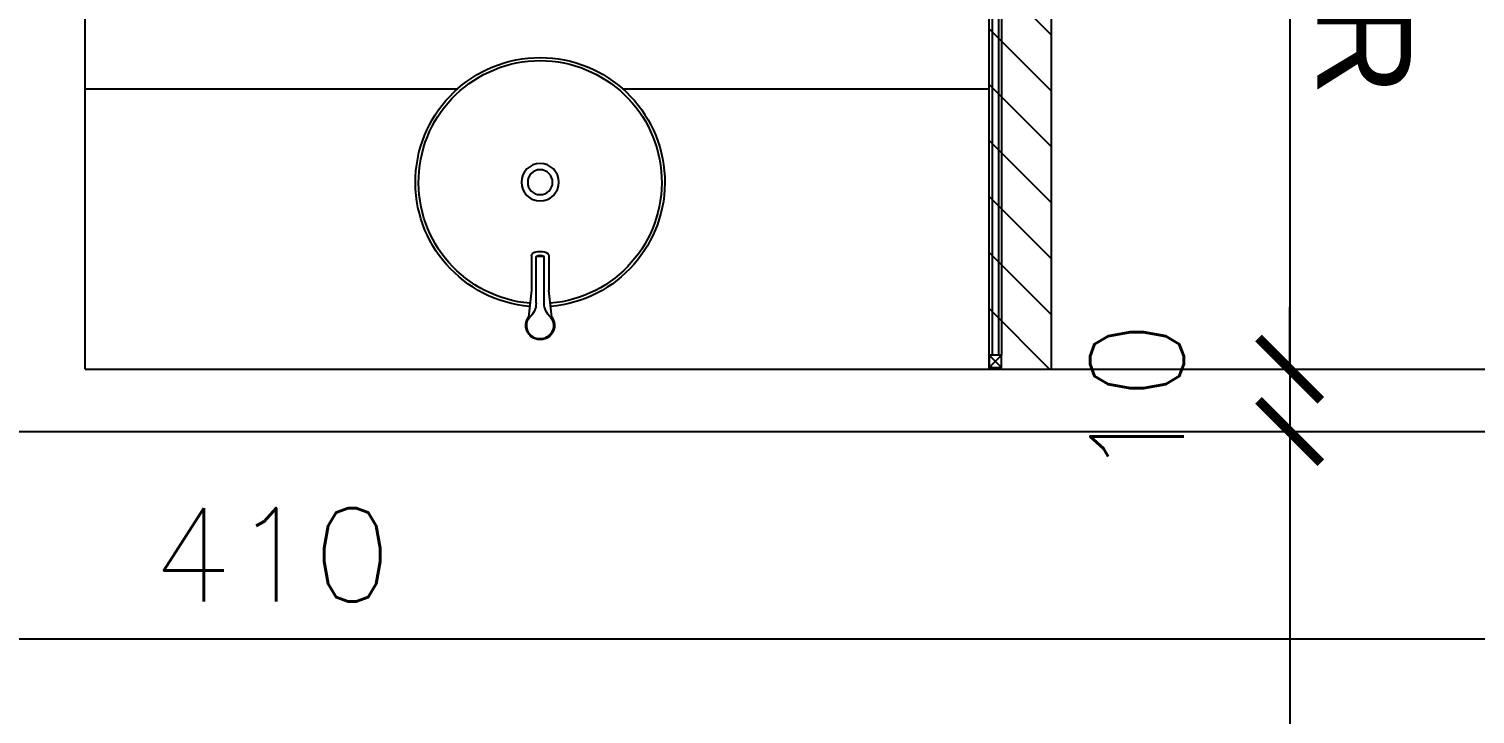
# Model space of a CAD drawing. Header units: centimetres. Extents: x -2093 to 438, y -64 to 4985.
# Drawn here: x -674 to -442, y 1162.7 to 1272.6 of the extents above; entities that cross this region are included whole.
import ezdxf
from ezdxf.xclip import XClip

# ---------------------------------------------------------------- set-up
doc = ezdxf.new("R2010")
doc.units = ezdxf.units.CM
doc.header["$LTSCALE"] = 100
doc.header["$MEASUREMENT"] = 0
doc.header["$XCLIPFRAME"] = 0
for name, color, linetype in [('A0-01 FLOOR PLANS$0$BATH FIXTURES', 85, 'Continuous'), ('A0-01 FLOOR PLANS$0$COUNTERS', 85, 'Continuous'), ('A0-01 FLOOR PLANS$0$DIM IN', 1, 'Continuous'), ('A0-01 FLOOR PLANS$0$DOOR', 1, 'Continuous'), ('A0-01 FLOOR PLANS$0$TEXT', 3, 'Continuous'), ('A0-01 FLOOR PLANS$0$THRESHOLD', 8, 'Continuous'), ('A0-01 FLOOR PLANS$0$TILE', 252, 'Continuous'), ('A0-01 FLOOR PLANS$0$WALL-01', 7, 'Continuous'), ('DIM IN', 1, 'Continuous')]:
    doc.layers.add(name, color=color, linetype=linetype)
doc.styles.add('A0-01 FLOOR PLANS$0$22', font='romans.shx')
doc.styles.add('A0-01 FLOOR PLANS$0$ART-PS-1', font='arial.ttf', dxfattribs={"height": 20})
doc.dimstyles.new('A0-01 FLOOR PLANS$0$100', dxfattribs={"dimtxt": 15, "dimasz": 10, "dimexe": 8, "dimexo": 12, "dimgap": 6, "dimtad": 1, "dimdec": 0, "dimzin": 0, "dimdsep": 46, "dimtxsty": 'A0-01 FLOOR PLANS$0$22', "dimblk": 'A0-01 FLOOR PLANS$0$_ARCHTICK', "dimcen": 30, "dimdle": 8, "dimclrd": 1, "dimclre": 1, "dimclrt": 2, "dimadec": 0, "dimazin": 0, "dimtfac": 1, "dimtdec": 0, "dimtmove": 2, "dimatfit": 3, "dimldrblk": 'A0-01 FLOOR PLANS$0$_OBLIQUE', "dimfxl": 100, "dimtolj": 1, "dimtzin": 0, "dimarcsym": 0})

# ---------------------------------------------------------------- blocks, each defined once
blk = doc.blocks.new('A0-01 FLOOR PLANS$0$Bath_WashBasin_D-40_01')
for p, q in [((-1.4, -7.96), (-1.88, -3.63)), ((1.88, -3.63), (1.4, -7.96)), ((-0.65, -5.9), (-0.65, -13.37)), ((0.65, -5.9), (0.65, -13.37)), ((-1.4, -13.5), (-1.4, -7.96)), ((1.4, -13.5), (1.4, -7.96)), ((0.65, -13.37), (-0.65, -13.37))]:
    blk.add_line(p, q)
for radius in [3, 2]:
    blk.add_circle((0, -25.3), radius)
for centre, radius, start, end in [((0, -2.3), 2.3, 324.6388, 215.3612), ((0, -2.3), 2.15, 320.9725, 219.0275), ((-3.61, -5.89), 2.96, 359.8082, 49.0473), ((3.61, -5.89), 2.96, 130.9527, 180.1918), ((0, -25.3), 20, 94.8311, 85.1689), ((0, -25.3), 19.5, 94.7941, 85.2059), ((0, -12.55), 1.05, 231.7534, 308.2466)]:
    blk.add_arc(centre, radius, start, end)
blk.add_ellipse((0, -13.5), major_axis=(-1.4, 0), ratio=0.500001, start_param=6.283185, end_param=9.424778)
blk = doc.blocks.new('A0-01 FLOOR PLANS$0$A$Cfdf14f78')
at = {"layer": 'A0-01 FLOOR PLANS$0$THRESHOLD', "transparency": 33554687}
h = blk.add_hatch(dxfattribs=at)
h.set_pattern_fill('ANSI31', color=256, scale=2, angle=360)
h.set_pattern_definition([(45, (3115.114, -933.269), (-4.490128, 4.490128), [])])
h.paths.add_polyline_path([(0, -210), (0, 0), (-10, 0), (-10, -210)])
at = {"layer": 'A0-01 FLOOR PLANS$0$DOOR'}
for p, q in [((-10, -0.27), (-8, -2.27)), ((-8, -0.27), (-10, -2.27)), ((-9.5, -63.97), (-9.5, -2.27)), ((-8.5, -63.97), (-8.5, -2.27)), ((-10, -63.97), (-8, -65.97)), ((-8, -63.97), (-10, -65.97)), ((-8, -73.97), (-13.71, -73.97)), ((-8, -75.97), (-13.71, -75.97)), ((-10, -210), (-8, -208)), ((-8, -210), (-10, -208))]:
    blk.add_line(p, q, dxfattribs=at)
for points in [[(-8, -2.27), (-10, -2.27), (-10, -0.27), (-8, -0.27)], [(-8, -63.97), (-8, -2.27), (-10, -2.27), (-10, -63.97)], [(-8, -65.97), (-10, -65.97), (-10, -63.97), (-8, -63.97)], [(-7.5, -63.97), (-6.5, -63.97), (-6.5, -143.97), (-7.5, -143.97)], [(-9.5, -208), (-8.5, -208), (-8.5, -128.97), (-9.5, -128.97)], [(-8, -208), (-10, -208), (-10, -210), (-8, -210)]]:
    blk.add_lwpolyline(points, close=True, dxfattribs=at)
for points in [[(-8, -65.97), (-8, -143.97), (-6, -143.97), (-6, -63.97), (-8, -63.97)], [(-8, -208), (-8, -128.97), (-10, -128.97), (-10, -208)]]:
    blk.add_lwpolyline(points, dxfattribs=at)
blk.add_circle((-16, -74.97), 2.5, dxfattribs=at)
at = {"layer": 'A0-01 FLOOR PLANS$0$TILE', "color": 8}
for p, q in [((-10, 0), (-10, -210)), ((0, 0), (0, -210))]:
    blk.add_line(p, q, dxfattribs=at)
blk = doc.blocks.new('A0-01 FLOOR PLANS$0$_ARCHTICK')
at = {"color": 0, "linetype": 'ByBlock', "const_width": 0.15}
blk.add_lwpolyline([(-0.5, -0.5), (0.5, 0.5)], dxfattribs=at)
blk = doc.blocks.new('*D256')
at = {"layer": 'A0-01 FLOOR PLANS$0$DIM IN', "color": 1, "lineweight": -2, "transparency": 16777216}
for p, q in [((-840, 1196), (-840, 1166.7)), ((-430, 1196), (-430, 1166.7)), ((-422, 1174.7), (-848, 1174.7))]:
    blk.add_line(p, q, dxfattribs=at)
at = {"layer": 'Defpoints', "color": 0, "transparency": 16777216}
for p in [(-840, 1208), (-430, 1208), (-840, 1174.7)]:
    blk.add_point(p, dxfattribs=at)
at = {"layer": 'A0-01 FLOOR PLANS$0$DIM IN', "color": 1, "lineweight": -2, "transparency": 16777216, "xscale": 10, "yscale": 10, "zscale": 10, "rotation": 180}
blk.add_blockref('A0-01 FLOOR PLANS$0$_ARCHTICK', (-840, 1174.7), dxfattribs=at)
at = {"layer": 'A0-01 FLOOR PLANS$0$DIM IN', "color": 1, "lineweight": -2, "transparency": 16777216, "xscale": 10, "yscale": 10, "zscale": 10}
blk.add_blockref('A0-01 FLOOR PLANS$0$_ARCHTICK', (-430, 1174.7), dxfattribs=at)
at = {"layer": 'A0-01 FLOOR PLANS$0$DIM IN', "color": 2, "transparency": 16777216, "insert": (-635, 1188.2), "char_height": 15, "attachment_point": 5, "style": 'A0-01 FLOOR PLANS$0$22'}
blk.add_mtext('\\A1;410', dxfattribs=at)
blk = doc.blocks.new('A0-01 FLOOR PLANS$0$_OBLIQUE')
at = {"color": 0, "linetype": 'ByBlock'}
blk.add_line((-0.5, -0.5), (0.5, 0.5), dxfattribs=at)
blk = doc.blocks.new('*D316')
at = {"layer": 'A0-01 FLOOR PLANS$0$DIM IN', "color": 1, "lineweight": -2, "transparency": 16777216}
for p, q in [((-471.77, 1436), (-471.77, 1210)), ((-483.77, 1428), (-479.77, 1428)), ((-483.77, 1218), (-479.77, 1218))]:
    blk.add_line(p, q, dxfattribs=at)
at = {"layer": 'Defpoints', "color": 0, "transparency": 16777216}
for p in [(-471.77, 1428), (-471.77, 1218), (-471.77, 1218)]:
    blk.add_point(p, dxfattribs=at)
at = {"layer": 'A0-01 FLOOR PLANS$0$DIM IN', "color": 1, "lineweight": -2, "transparency": 16777216, "xscale": 10, "yscale": 10, "zscale": 10}
for p, rotation in [((-471.77, 1428), 90), ((-471.77, 1218), 270)]:
    blk.add_blockref('A0-01 FLOOR PLANS$0$_ARCHTICK', p, dxfattribs=dict(at, rotation=rotation))
at = {"layer": 'A0-01 FLOOR PLANS$0$DIM IN', "color": 2, "transparency": 16777216, "insert": (-485.27, 1323), "char_height": 15, "attachment_point": 5, "rotation": 90, "style": 'A0-01 FLOOR PLANS$0$22'}
blk.add_mtext('\\A1;210', dxfattribs=at)
blk = doc.blocks.new('*D317')
at = {"layer": 'A0-01 FLOOR PLANS$0$DIM IN', "color": 1, "lineweight": -2, "transparency": 16777216}
for p, q in [((-471.77, 1218), (-471.77, 1228)), ((-483.77, 1218), (-479.77, 1218)), ((-471.77, 1218), (-471.77, 1208)), ((-483.77, 1208), (-479.77, 1208)), ((-471.77, 1208), (-471.77, 1198))]:
    blk.add_line(p, q, dxfattribs=at)
at = {"layer": 'Defpoints', "color": 0, "transparency": 16777216}
for p in [(-471.77, 1218), (-471.77, 1208), (-471.77, 1208)]:
    blk.add_point(p, dxfattribs=at)
at = {"layer": 'A0-01 FLOOR PLANS$0$DIM IN', "color": 1, "lineweight": -2, "transparency": 16777216, "xscale": 10, "yscale": 10, "zscale": 10}
for p, rotation in [((-471.77, 1218), 270), ((-471.77, 1208), 90)]:
    blk.add_blockref('A0-01 FLOOR PLANS$0$_ARCHTICK', p, dxfattribs=dict(at, rotation=rotation))
at = {"layer": 'A0-01 FLOOR PLANS$0$DIM IN', "color": 2, "transparency": 16777216, "insert": (-496.27, 1213), "char_height": 15, "attachment_point": 5, "rotation": 90, "style": 'A0-01 FLOOR PLANS$0$22'}
blk.add_mtext('\\A1;10', dxfattribs=at)
blk = doc.blocks.new('*D318')
at = {"layer": 'A0-01 FLOOR PLANS$0$DIM IN', "color": 1, "lineweight": -2, "transparency": 16777216}
for p, q in [((-471.77, 1216), (-471.77, 780)), ((-483.77, 1208), (-479.77, 1208)), ((-483.77, 788), (-479.77, 788))]:
    blk.add_line(p, q, dxfattribs=at)
at = {"layer": 'Defpoints', "color": 0, "transparency": 16777216}
for p in [(-471.77, 1208), (-471.77, 788), (-471.77, 788)]:
    blk.add_point(p, dxfattribs=at)
at = {"layer": 'A0-01 FLOOR PLANS$0$DIM IN', "color": 1, "lineweight": -2, "transparency": 16777216, "xscale": 10, "yscale": 10, "zscale": 10}
for p, rotation in [((-471.77, 1208), 90), ((-471.77, 788), 270)]:
    blk.add_blockref('A0-01 FLOOR PLANS$0$_ARCHTICK', p, dxfattribs=dict(at, rotation=rotation))
at = {"layer": 'A0-01 FLOOR PLANS$0$DIM IN', "color": 2, "transparency": 16777216, "insert": (-517.67, 998), "char_height": 15, "attachment_point": 5, "rotation": 90, "style": 'A0-01 FLOOR PLANS$0$22'}
blk.add_mtext('\\A1;420', dxfattribs=at)
blk = doc.blocks.new('A0-01 FLOOR PLANS')
at = {"layer": 'A0-01 FLOOR PLANS$0$COUNTERS'}
for p, q in [((-665, 1263), (-605.22, 1263)), ((-578.77, 1263), (-520, 1263))]:
    blk.add_line(p, q, dxfattribs=at)
at = {"layer": 'A0-01 FLOOR PLANS$0$WALL-01'}
for p, q in [((-665, 1218), (-665, 1288.11)), ((-665, 1218), (-430, 1218)), ((-840, 1208), (-430, 1208))]:
    blk.add_line(p, q, dxfattribs=at)
at = {"layer": 'A0-01 FLOOR PLANS$0$BATH FIXTURES', "xscale": -1, "rotation": 180}
blk.add_blockref('A0-01 FLOOR PLANS$0$Bath_WashBasin_D-40_01', (-592, 1222.7), dxfattribs=at)
at = {"layer": 'A0-01 FLOOR PLANS$0$COUNTERS', "xscale": -1, "rotation": 180}
blk.add_blockref('A0-01 FLOOR PLANS$0$A$Cfdf14f78', (-510, 1218), dxfattribs=at)
at = {"layer": 'A0-01 FLOOR PLANS$0$TEXT', "style": 'A0-01 FLOOR PLANS$0$ART-PS-1'}
blk.add_text('SHOWER', height=15, rotation=270, dxfattribs=at).set_placement((-467.32, 1356.18))
at = {"layer": 'A0-01 FLOOR PLANS$0$DIM IN'}
for base, p1, p2, picture, middle in [((-471.77, 1218), (-471.77, 1428), (-471.77, 1218), '*D316', (-485.27, 1323)), ((-471.77, 1208), (-471.77, 1218), (-471.77, 1208), '*D317', (-496.27, 1213))]:
    dim = blk.add_linear_dim(base=base, p1=p1, p2=p2, angle=90, dimstyle='A0-01 FLOOR PLANS$0$100', override={"dimfxl": 0.075}, dxfattribs=at)
    dim.commit()
    dim.dimension.update_dxf_attribs({"geometry": picture, "text_midpoint": middle})
dim = blk.add_linear_dim(base=(-471.77, 788), p1=(-471.77, 1208), p2=(-471.77, 788), angle=90, dimstyle='A0-01 FLOOR PLANS$0$100', override={"dimfxl": 0.075}, dxfattribs=at)
dim.commit()
dim.dimension.update_dxf_attribs({"geometry": '*D318', "text_midpoint": (-517.67, 998), "dimtype": 128})
dim = blk.add_linear_dim(base=(-840, 1174.7), p1=(-430, 1208), p2=(-840, 1208), dimstyle='A0-01 FLOOR PLANS$0$100', override={"dimfxl": 0.075}, dxfattribs=at)
dim.commit()
dim.dimension.update_dxf_attribs({"geometry": '*D256', "text_midpoint": (-635, 1188.2)})

msp = doc.modelspace()

# ---------------------------------------------------------------- block references
at = {"layer": 'DIM IN'}
ref = msp.add_blockref('A0-01 FLOOR PLANS', (0, 0), dxfattribs=at)
XClip(ref).set_block_clipping_path([(-2776.1374472706, -63.5198747971), (-25.2799057033, 3544.9387921137)])

doc.saveas('drawing.dxf')
